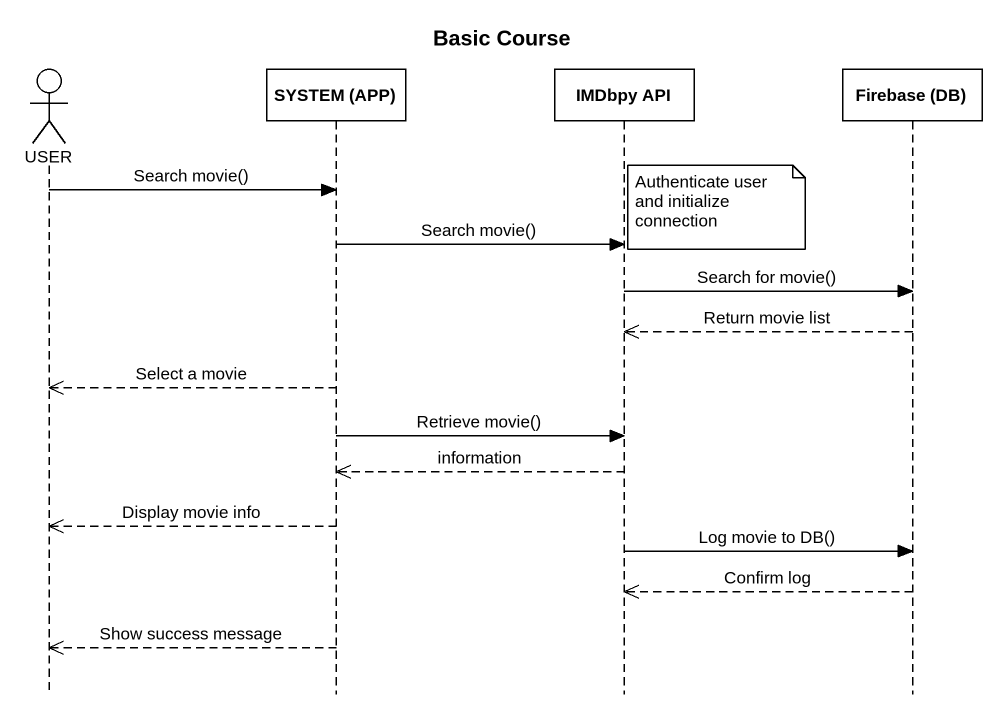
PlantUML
@startuml
title Basic Course
hide footbox
actor USER
participant "SYSTEM (APP)" as SYSTEM_APP
participant "IMDbpy API" as IMDbpy_API
participant "Firebase (DB)" as Firebase_DB

USER -> SYSTEM_APP : Search movie()
note right of IMDbpy_API : Authenticate user and initialize connection
SYSTEM_APP -> IMDbpy_API : Search movie()
IMDbpy_API -> Firebase_DB : Search for movie()
Firebase_DB -->> IMDbpy_API : Return movie list
SYSTEM_APP -->> USER : Select a movie
SYSTEM_APP -> IMDbpy_API : Retrieve movie()
IMDbpy_API -->> SYSTEM_APP : information
SYSTEM_APP -->> USER : Display movie info
IMDbpy_API -> Firebase_DB : Log movie to DB()
Firebase_DB -->> IMDbpy_API : Confirm log
SYSTEM_APP -->> USER : Show success message
@enduml
